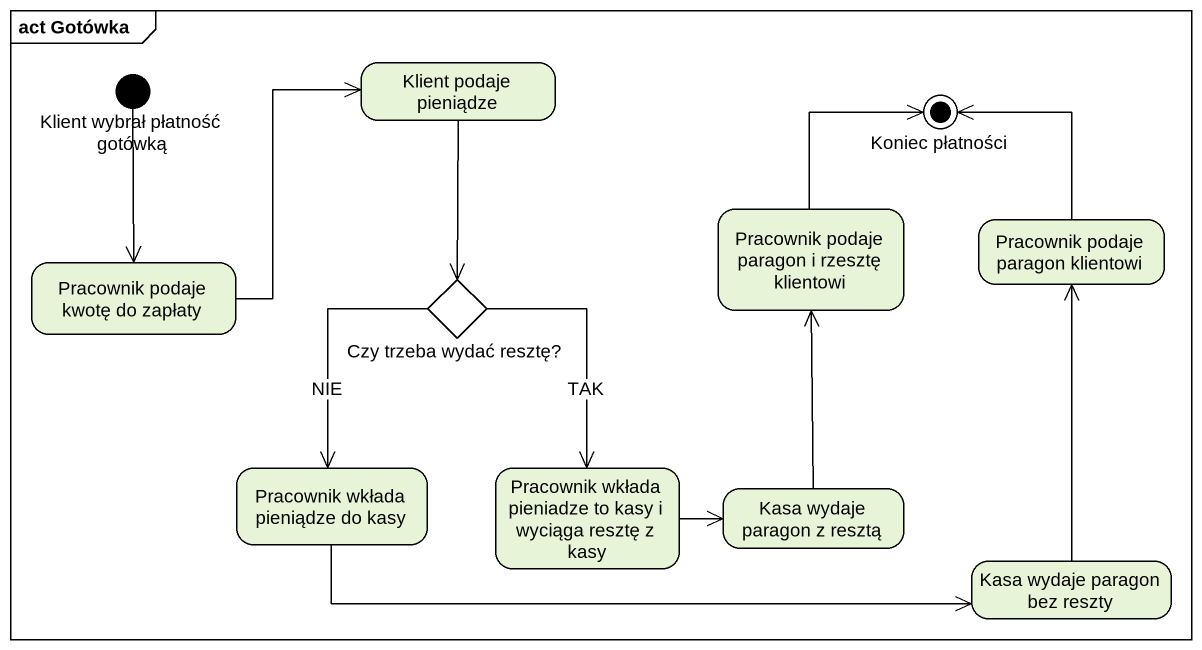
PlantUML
@startuml
mainframe act Gotówka
hide empty description
state "Klient wybrał płatność gotówką" as Klient_wybrał_płatność <<start>>
state "Klient podaje pieniądze" as Klient_podaje_pieniądze
state "Koniec płatności" as Koniec_płatności <<end>>
state "Pracownik podaje kwotę do zapłaty" as Pracownik_podaje_kwotę_do
state "Pracownik podaje paragon i rzesztę klientowi" as Pracownik_podaje_paragon_i
state "Pracownik podaje paragon klientowi" as Pracownik_podaje_paragon
state "Czy trzeba wydać resztę?" as Czy_trzeba_wydać_resztę <<choice>>
state "Pracownik wkłada pieniądze do kasy" as Pracownik_wkłada_pieniądze
state "Pracownik wkłada pieniadze to kasy i wyciąga resztę z kasy" as Pracownik_wkłada_pieniadze
state "Kasa wydaje paragon z resztą" as Kasa_wydaje_paragon_z_resztą
state "Kasa wydaje paragon bez reszty" as Kasa_wydaje_paragon_bez
Klient_wybrał_płatność --> Pracownik_podaje_kwotę_do
Klient_podaje_pieniądze --> Czy_trzeba_wydać_resztę
Pracownik_podaje_kwotę_do -up-> Klient_podaje_pieniądze
Pracownik_podaje_paragon_i -up-> Koniec_płatności
Pracownik_podaje_paragon -up-> Koniec_płatności
Czy_trzeba_wydać_resztę --> Pracownik_wkłada_pieniądze : NIE
Czy_trzeba_wydać_resztę --> Pracownik_wkłada_pieniadze : TAK
Pracownik_wkłada_pieniądze -right-> Kasa_wydaje_paragon_bez
Pracownik_wkłada_pieniadze -right-> Kasa_wydaje_paragon_z_resztą
Kasa_wydaje_paragon_z_resztą -up-> Pracownik_podaje_paragon_i
Kasa_wydaje_paragon_bez -up-> Pracownik_podaje_paragon
@enduml
